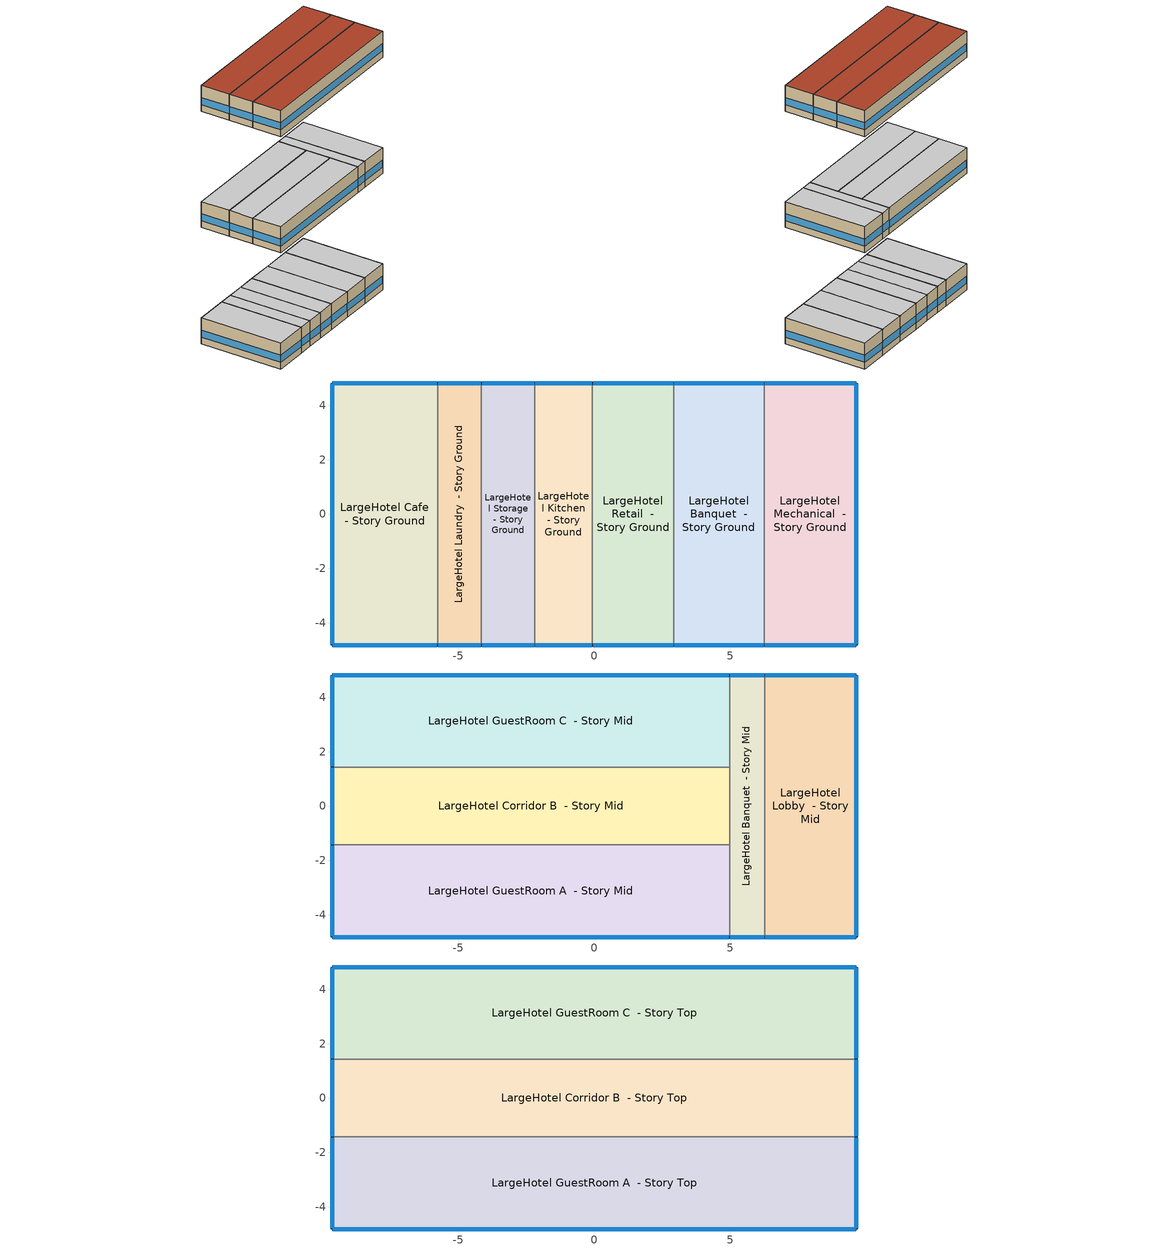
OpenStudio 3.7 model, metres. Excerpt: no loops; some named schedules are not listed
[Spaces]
LargeHotel Cafe  - Story Ground
 floor ground (Foundation F 093 Perim 1739 Area 3736): -9.64,-4.82 -9.64,4.82 -5.76,4.82 -5.76,-4.82 z0
 wall outside: -5.76,4.82 -9.64,4.82 -9.64,-4.82 -5.76,-4.82 z0:3.05
 wall to LargeHotel Laundry  - Story Ground: -5.76,-4.82 -5.76,4.82 z0:3.05
 window: -9.61,-4.82 -5.79,-4.82 / -5.79,4.82 -9.61,4.82 z0.76:1.6; -9.64,4.79 -9.64,-4.79 z0.76:1.59
 ceiling adiabatic (LargeHotel Interior Ceiling): -5.76,-4.82 -5.76,4.82 -9.64,4.82 -9.64,-4.82 z3.05
LargeHotel Laundry  - Story Ground
 floor ground (Foundation F 093 Perim 322 Area 1553): -5.76,-4.82 -5.76,4.82 -4.15,4.82 -4.15,-4.82 z0
 wall outside: -4.15,4.82 -5.76,4.82 / -5.76,-4.82 -4.15,-4.82 z0:3.05
 wall to LargeHotel Storage  - Story Ground: -4.15,-4.82 -4.15,4.82 z0:3.05
 window: -5.74,-4.82 -4.18,-4.82 / -4.18,4.82 -5.74,4.82 z0.76:1.61
 ceiling adiabatic (LargeHotel Interior Ceiling): -4.15,-4.82 -4.15,4.82 -5.76,4.82 -5.76,-4.82 z3.05
LargeHotel Storage  - Story Ground
 floor ground (Foundation F 093 Perim 392 Area 189): -4.15,-4.82 -4.15,4.82 -2.19,4.82 -2.19,-4.82 z0
 wall outside: -2.19,4.82 -4.15,4.82 / -4.15,-4.82 -2.19,-4.82 z0:3.05
 wall to LargeHotel Kitchen  - Story Ground: -2.19,-4.82 -2.19,4.82 z0:3.05
 window: -4.13,-4.82 -2.22,-4.82 / -2.22,4.82 -4.13,4.82 z0.76:1.61
 ceiling adiabatic (LargeHotel Interior Ceiling): -2.19,-4.82 -2.19,4.82 -4.15,4.82 -4.15,-4.82 z3.05
LargeHotel Kitchen  - Story Ground
 floor ground (Foundation F 093 Perim 425 Area 2048): -2.19,-4.82 -2.19,4.82 -0.07,4.82 -0.07,-4.82 z0
 wall outside: -0.07,4.82 -2.19,4.82 / -2.19,-4.82 -0.07,-4.82 z0:3.05
 wall to LargeHotel Retail  - Story Ground: -0.07,-4.82 -0.07,4.82 z0:3.05
 window: -0.09,4.82 -2.16,4.82 / -2.16,-4.82 -0.09,-4.82 z0.76:1.61
 ceiling adiabatic (LargeHotel Interior Ceiling): -0.07,-4.82 -0.07,4.82 -2.19,4.82 -2.19,-4.82 z3.05
LargeHotel Retail  - Story Ground
 floor ground (Foundation F 093 Perim 598 Area 2881): -0.07,-4.82 -0.07,4.82 2.92,4.82 2.92,-4.82 z0
 wall outside: 2.92,4.82 -0.07,4.82 / -0.07,-4.82 2.92,-4.82 z0:3.05
 wall to LargeHotel Banquet  - Story Ground: 2.92,-4.82 2.92,4.82 z0:3.05
 window: -0.04,-4.82 2.9,-4.82 / 2.9,4.82 -0.04,4.82 z0.76:1.6
 ceiling adiabatic (LargeHotel Interior Ceiling): 2.92,-4.82 2.92,4.82 -0.07,4.82 -0.07,-4.82 z3.05
LargeHotel Banquet  - Story Ground
 floor ground (Foundation F 093 Perim 666 Area 3209): 2.92,-4.82 2.92,4.82 6.25,4.82 6.25,-4.82 z0
 wall outside: 6.25,4.82 2.92,4.82 / 2.92,-4.82 6.25,-4.82 z0:3.05
 wall to LargeHotel Mechanical  - Story Ground: 6.25,-4.82 6.25,4.82 z0:3.05
 window: 6.23,4.82 2.95,4.82 / 2.95,-4.82 6.23,-4.82 z0.76:1.6
 ceiling adiabatic (LargeHotel Interior Ceiling): 6.25,-4.82 6.25,4.82 2.92,4.82 2.92,-4.82 z3.05
LargeHotel Mechanical  - Story Ground
 floor ground (Foundation F 093 Perim 1641 Area 3263): 6.25,-4.82 6.25,4.82 9.64,4.82 9.64,-4.82 z0
 wall outside: 6.25,-4.82 9.64,-4.82 9.64,4.82 6.25,4.82 z0:3.05
 window: 9.61,4.82 6.28,4.82 / 6.28,-4.82 9.61,-4.82 z0.76:1.6; 9.64,-4.79 9.64,4.79 z0.76:1.59
 ceiling adiabatic (LargeHotel Interior Ceiling): 9.64,-4.82 9.64,4.82 6.25,4.82 6.25,-4.82 z3.05
LargeHotel GuestRoom A  - Story Mid
 floor adiabatic (LargeHotel Interior Floor): -9.64,-4.82 -9.64,-1.43 4.98,-1.43 4.98,-4.82 z13.72
 wall outside: -9.64,-1.43 -9.64,-4.82 4.98,-4.82 z13.72:16.76
 wall to LargeHotel Corridor B  - Story Mid: 4.98,-1.43 -9.64,-1.43 z13.72:16.76
 wall to LargeHotel Banquet  - Story Mid: 4.98,-4.82 4.98,-1.43 z13.72:16.76
 window: -9.64,-1.46 -9.64,-4.79 z14.48:15.31; -9.61,-4.82 4.96,-4.82 z14.48:15.3
 ceiling adiabatic (LargeHotel Interior Ceiling): 4.98,-4.82 4.98,-1.43 -9.64,-1.43 -9.64,-4.82 z16.76
LargeHotel Corridor B  - Story Mid
 floor adiabatic (LargeHotel Interior Floor): -9.64,-1.43 -9.64,1.43 4.98,1.43 4.98,-1.43 z13.72
 wall outside: -9.64,1.43 -9.64,-1.43 z13.72:16.76
 wall to LargeHotel GuestRoom C  - Story Mid: 4.98,1.43 -9.64,1.43 z13.72:16.76
 wall to LargeHotel Banquet  - Story Mid: 4.98,-1.43 4.98,1.43 z13.72:16.76
 window: -9.64,1.41 -9.64,-1.41 z14.48:15.32
 ceiling adiabatic (LargeHotel Interior Ceiling): 4.98,-1.43 4.98,1.43 -9.64,1.43 -9.64,-1.43 z16.76
LargeHotel GuestRoom C  - Story Mid
 floor adiabatic (LargeHotel Interior Floor): -9.64,1.43 -9.64,4.82 4.98,4.82 4.98,1.43 z13.72
 wall outside: 4.98,4.82 -9.64,4.82 -9.64,1.43 z13.72:16.76
 wall to LargeHotel Banquet  - Story Mid: 4.98,1.43 4.98,4.82 z13.72:16.76
 window: -9.64,4.79 -9.64,1.46 z14.48:15.31; 4.96,4.82 -9.61,4.82 z14.48:15.3
 ceiling adiabatic (LargeHotel Interior Ceiling): 4.98,1.43 4.98,4.82 -9.64,4.82 -9.64,1.43 z16.76
LargeHotel Banquet  - Story Mid
 floor adiabatic (LargeHotel Interior Floor): 4.98,-4.82 4.98,4.82 6.27,4.82 6.27,-4.82 z13.72
 wall outside: 6.27,4.82 4.98,4.82 / 4.98,-4.82 6.27,-4.82 z13.72:16.76
 wall to LargeHotel Lobby  - Story Mid: 6.27,-4.82 6.27,4.82 z13.72:16.76
 window: 6.25,4.82 5.01,4.82 / 5.01,-4.82 6.25,-4.82 z14.48:15.33
 ceiling adiabatic (LargeHotel Interior Ceiling): 6.27,-4.82 6.27,4.82 4.98,4.82 4.98,-4.82 z16.76
LargeHotel Lobby  - Story Mid
 floor adiabatic (LargeHotel Interior Floor): 6.27,-4.82 6.27,4.82 9.64,4.82 9.64,-4.82 z13.72
 wall outside: 6.27,-4.82 9.64,-4.82 9.64,4.82 6.27,4.82 z13.72:16.76
 window: 9.61,4.82 6.3,4.82 / 6.3,-4.82 9.61,-4.82 / 9.64,-4.79 9.64,4.79 z14.48:15.31
 ceiling adiabatic (LargeHotel Interior Ceiling): 9.64,-4.82 9.64,4.82 6.27,4.82 6.27,-4.82 z16.76
LargeHotel GuestRoom A  - Story Top
 floor adiabatic (LargeHotel Interior Floor): -9.64,-4.82 -9.64,-1.43 9.64,-1.43 9.64,-4.82 z27.43
 wall outside: -9.64,-1.43 -9.64,-4.82 9.64,-4.82 9.64,-1.43 z27.43:30.48
 wall to LargeHotel Corridor B  - Story Top: 9.64,-1.43 -9.64,-1.43 z27.43:30.48
 window: -9.61,-4.82 9.61,-4.82 z28.19:29.02; 9.64,-4.79 9.64,-1.46 / -9.64,-1.46 -9.64,-4.79 z28.19:29.03
 roof outside: 9.64,-4.82 9.64,-1.43 -9.64,-1.43 -9.64,-4.82 z30.48
LargeHotel Corridor B  - Story Top
 floor adiabatic (LargeHotel Interior Floor): -9.64,-1.43 -9.64,1.43 9.64,1.43 9.64,-1.43 z27.43
 wall outside: -9.64,1.43 -9.64,-1.43 / 9.64,-1.43 9.64,1.43 z27.43:30.48
 wall to LargeHotel GuestRoom C  - Story Top: 9.64,1.43 -9.64,1.43 z27.43:30.48
 window: -9.64,1.41 -9.64,-1.41 / 9.64,-1.41 9.64,1.41 z28.19:29.03
 roof outside: 9.64,-1.43 9.64,1.43 -9.64,1.43 -9.64,-1.43 z30.48
LargeHotel GuestRoom C  - Story Top
 floor adiabatic (LargeHotel Interior Floor): -9.64,1.43 -9.64,4.82 9.64,4.82 9.64,1.43 z27.43
 wall outside: 9.64,1.43 9.64,4.82 -9.64,4.82 -9.64,1.43 z27.43:30.48
 window: -9.64,4.79 -9.64,1.46 / 9.64,1.46 9.64,4.79 z28.19:29.03; 9.61,4.82 -9.61,4.82 z28.19:29.02
 roof outside: 9.64,1.43 9.64,4.82 -9.64,4.82 -9.64,1.43 z30.48
[Site]
Albuquerque Intl Arpt  Isis_NM_USA: Latitude {deg}=35.04; Longitude {deg}=-106.62; Time Zone {hr}=-7; Elevation {m}=1619; Terrain=City
[Site:WaterMainsTemperature]
Calculation Method=Correlation; Annual Average Outdoor Air Temperature {C}=13.6333; Maximum Difference In Monthly Average Outdoor Air Temperatures {deltaC}=23.5
[SizingPeriod:DesignDay] Barometric Pressure {Pa}=83328; Rain Indicator=No; Snow Indicator=No; Day of Month=21; Daylight Saving Time Indicator=No; Humidity Condition Type=Wetbulb; Dry-Bulb Temperature Range Modifier Type=DefaultMultipliers
Name | Maximum Dry-Bulb Temperature {C} | Daily Dry-Bulb Temperature Range {deltaC} | Wind Speed {m/s} | Wind Direction {deg} | Month | Day Type | Wetbulb or DewPoint at Maximum Dry-Bulb {C} | Solar Model Indicator | ASHRAE Clear Sky Optical Depth for Beam Irradiance | ASHRAE Clear Sky Optical Depth for Diffuse Irradiance | Sky Clearness
Albuquerque Intl Arpt  Isis Ann Clg .4% Condns DB=>MWB 1 | 35.1 | 13.5 | 4.4 | 220 | 7 | SummerDesignDay | 15.7 | ASHRAETau | 0.463 | 1.887
Albuquerque Intl Arpt  Isis Ann Clg .4% Condns WB=>MDB 1 | 28.1 | 13.5 | 4.4 | 220 | 7 | SummerDesignDay | 18.5 | ASHRAETau | 0.463 | 1.887
Albuquerque Intl Arpt  Isis Ann Htg 99.6% Condns DB 1 | -7.9 | 0 | 3.2 | 0 | 12 | WinterDesignDay | -7.9 | ASHRAEClearSky |  |  | 0
[ClimateZones]
Climate Zone Institution Name 1=ASHRAE; Climate Zone Document Name 1=ANSI/ASHRAE Standard 169; Climate Zone Document Year 1=2006; Climate Zone Value 1=ASHRAE 169-2013-6B
[Building]
90.1-2010|LargeHotel: Default Construction Set=Res 90.1-2010 - LrgHotel - ASHRAE 169-2013-6B; Standards Building Type=LargeHotel
[Site:GroundTemperature:FCfactorMethod]
January Ground Temperature {C}=8.6; February Ground Temperature {C}=2.8; March Ground Temperature {C}=-4.1; April Ground Temperature {C}=-8.8; May Ground Temperature {C}=-2.2; June Ground Temperature {C}=0.3; July Ground Temperature {C}=6.7; August Ground Temperature {C}=10.1; September Ground Temperature {C}=16.5; October Ground Temperature {C}=20.6; November Ground Temperature {C}=19.2; December Ground Temperature {C}=14.7
[Construction:FfactorGroundFloor] F-Factor {W/m-K}=0.934597
Name | Area {m2} | PerimeterExposed {m}
Foundation F 093 Perim 1739 Area 3736 | 37.3593 | 17.3906
Foundation F 093 Perim 322 Area 1553 | 15.5289 | 3.22221
Foundation F 093 Perim 598 Area 2881 | 28.8071 | 5.97744
Foundation F 093 Perim 425 Area 2048 | 20.4801 | 4.24959
Foundation F 093 Perim 392 Area 189 | 18.9047 | 3.9227
Foundation F 093 Perim 666 Area 3209 | 32.093 | 6.65924
Foundation F 093 Perim 1641 Area 3263 | 32.6331 | 16.4099
[DefaultConstructionSet]
Res 90.1-2010 - LrgHotel - ASHRAE 169-2013-6B: Default Exterior Surface Constructions=Default Surface Constructions 1; Default Interior Surface Constructions=Default Surface Constructions 2; Default Ground Contact Surface Constructions=Default Surface Constructions 3; Default Exterior SubSurface Constructions=Default Sub Surface Constructions 1; Default Interior SubSurface Constructions=Default Sub Surface Constructions 2; Interior Partition Construction=Typical Interior Partition
[DefaultSurfaceConstructions]
Name | Floor Construction | Wall Construction | Roof Ceiling Construction
Default Surface Constructions 1 | Typical Insulated Exterior Mass Floor R-15.63 | Typical Insulated Exterior Mass Wall R-12.5 | Typical IEAD Roof R-20.83
Default Surface Constructions 2 | LargeHotel Interior Floor | LargeHotel Interior Wall | LargeHotel Interior Ceiling
Default Surface Constructions 3 | Typical Insulated Carpeted 6in Slab Floor | Typical Insulated Basement Mass Wall
[Construction]
Typical Insulated Exterior Mass Floor R-15.63: Typical Insulation R-13.06, 4 in. Normalweight Concrete Floor, Typical Carpet Pad
Typical Insulated Exterior Mass Wall R-12.5: 1IN Stucco, 8IN CONCRETE HW RefBldg, Typical Insulation R-10.11, 1/2IN Gypsum
Typical IEAD Roof R-20.83: Roof Membrane, Typical Insulation R-19.72, Metal Roof Surface
LargeHotel Interior Floor: G01 13mm gypsum board, Nonres_Floor_Insulation, 100mm Normalweight concrete floor, CP02 CARPET PAD
LargeHotel Interior Wall: G01 13mm gypsum board, G01 13mm gypsum board
LargeHotel Interior Ceiling: CP02 CARPET PAD, 100mm Normalweight concrete floor, Nonres_Floor_Insulation, G01 13mm gypsum board
Typical Insulated Carpeted 6in Slab Floor: 6 in. Normalweight Concrete Floor, Typical Carpet Pad
Typical Insulated Basement Mass Wall: 8 in. Concrete Block Basement Wall
U 0.48 SHGC 0.40 Dbl Ref-D Clr 6mm/13mm: REF D CLEAR 6MM, AIR 13MM, CLEAR 6MM
Typical Insulated Metal Door R-1.43: F08 Metal surface, Typical Insulation R-0.58
U 0.72 SHGC 0.25 Sgl Ref-B-M Tint 6mm: REF B TINT MID 6MM
Typical Overhead Door R-2.0: Typical Insulation R-1.15
U 1.17 SHGC 0.49 Simple Glazing Skylight U-1.17 SHGC 0.19: U 1.17 SHGC 0.49 Simple Glazing U-1.17 SHGC 0.19
Typical Interior Window: Clear 3mm
Typical Interior Door; Typical Interior Partition: G05 25mm wood
InteriorFurnishings 1: Std Wood 6inch 1
[Material:NoMass] Roughness=Smooth; Thermal Absorptance=0.9; Solar Absorptance=0.7
Name | Thermal Resistance {m2-K/W} | Visible Absorptance
Typical Insulation R-13.06 | 2.2993 | 0.7
Typical Carpet Pad; CP02 CARPET PAD | 0.21648 | 0.8
Typical Insulation R-10.11 | 1.78074 | 0.7
Typical Insulation R-19.72 | 3.4722 | 0.7
Nonres_Floor_Insulation | 2.88292 | 0.7
Typical Insulation R-0.58 | 0.101875 | 0.7
Typical Insulation R-1.15 | 0.202527 | 0.7
[Material] Thermal Absorptance=0.9
Name | Roughness | Thickness {m} | Conductivity {W/m-K} | Density {kg/m3} | Specific Heat {J/kg-K} | Solar Absorptance | Visible Absorptance
4 in. Normalweight Concrete Floor | MediumRough | 0.1016 | 2.31 | 2322 | 832 | 0.7 | 0.7
1IN Stucco | Smooth | 0.0253 | 0.6918 | 1858 | 837 | 0.7 | 0.92
8IN CONCRETE HW RefBldg | Rough | 0.2032 | 1.311 | 2240 | 836.8 | 0.7 | 0.7
1/2IN Gypsum | Smooth | 0.0127 | 0.16 | 784.9 | 830 | 0.4 | 0.4
Roof Membrane | VeryRough | 0.0095 | 0.16 | 1121.29 | 1460 | 0.7 | 0.7
Metal Roof Surface; F08 Metal surface | Smooth | 0.0008 | 45.28 | 7824 | 500 | 0.7 | 0.7
G01 13mm gypsum board | Smooth | 0.0127 | 0.160031 | 800.001 | 1090.73 | 0.7 | 0.5
100mm Normalweight concrete floor | MediumRough | 0.1016 | 2.31045 | 2322 | 832.557 | 0.7 | 0.7
6 in. Normalweight Concrete Floor | MediumRough | 0.1524 | 2.31 | 2322 | 832 | 0.7 | 0.7
8 in. Concrete Block Basement Wall | MediumRough | 0.2032 | 1.326 | 1842 | 912 | 0.7 | 0.7
G05 25mm wood | MediumSmooth | 0.0254 | 0.15 | 608 | 1630 | 0.5 | 0.5
Std Wood 6inch 1 | MediumSmooth | 0.15 | 0.12 | 540 | 1210 | 0.7 | 0.7
[DefaultSubSurfaceConstructions]
Name | Fixed Window Construction | Operable Window Construction | Door Construction | Glass Door Construction | Overhead Door Construction | Skylight Construction | Tubular Daylight Dome Construction | Tubular Daylight Diffuser Construction
Default Sub Surface Constructions 1 | U 0.48 SHGC 0.40 Dbl Ref-D Clr 6mm/13mm | U 0.48 SHGC 0.40 Dbl Ref-D Clr 6mm/13mm | Typical Insulated Metal Door R-1.43 | U 0.72 SHGC 0.25 Sgl Ref-B-M Tint 6mm | Typical Overhead Door R-2.0 | U 1.17 SHGC 0.49 Simple Glazing Skylight U-1.17 SHGC 0.19 | Typical Interior Window | Typical Interior Window
Default Sub Surface Constructions 2 | Typical Interior Window | Typical Interior Window | Typical Interior Door
[WindowMaterial:Glazing] Optical Data Type=SpectralAverage; Infrared Transmittance at Normal Incidence=0; Front Side Infrared Hemispherical Emissivity=0.84; Conductivity {W/m-K}=0.9; Dirt Correction Factor for Solar and Visible Transmittance=1; Solar Diffusing=No
Name | Thickness {m} | Solar Transmittance at Normal Incidence | Front Side Solar Reflectance at Normal Incidence | Back Side Solar Reflectance at Normal Incidence | Visible Transmittance at Normal Incidence | Front Side Visible Reflectance at Normal Incidence | Back Side Visible Reflectance at Normal Incidence | Back Side Infrared Hemispherical Emissivity
REF D CLEAR 6MM | 0.006 | 0.429 | 0.308 | 0.379 | 0.334 | 0.453 | 0.505 | 0.82
CLEAR 6MM | 0.006 | 0.775 | 0.071 | 0.071 | 0.881 | 0.08 | 0.08 | 0.84
REF B TINT MID 6MM | 0.006 | 0.1 | 0.11 | 0.41 | 0.13 | 0.1 | 0.32 | 0.45
Clear 3mm | 0.003 | 0.837 | 0.075 | 0.075 | 0.898 | 0.081 | 0.081 | 0.84
[WindowMaterial:Gas]
AIR 13MM: Gas Type=Air; Thickness {m}=0.0127
[WindowMaterial:SimpleGlazingSystem]
U 1.17 SHGC 0.49 Simple Glazing U-1.17 SHGC 0.19: U-Factor {W/m2-K}=6.64357; Solar Heat Gain Coefficient=0.19; Visible Transmittance=0.38
[SpaceType] Standards Building Type=LargeHotel
Name | Default Schedule Set | Design Specification Outdoor Air Object | Standards Space Type
LargeHotel Laundry - 90.1-2010 | LargeHotel Laundry Schedule Set | LargeHotel Laundry Ventilation | Laundry
LargeHotel Storage - 90.1-2010 | LargeHotel Storage Schedule Set | LargeHotel Storage Ventilation | Storage
LargeHotel Kitchen - 90.1-2010 | LargeHotel Kitchen Schedule Set | LargeHotel Kitchen Ventilation | Kitchen
LargeHotel Retail - 90.1-2010 | LargeHotel Retail Schedule Set | LargeHotel Retail Ventilation | Retail
LargeHotel Mechanical - 90.1-2010 | LargeHotel Mechanical Schedule Set | LargeHotel Mechanical Ventilation | Mechanical
LargeHotel Cafe - 90.1-2010 | LargeHotel Cafe Schedule Set | LargeHotel Cafe Ventilation | Cafe
LargeHotel Banquet - 90.1-2010 | LargeHotel Banquet Schedule Set | LargeHotel Banquet Ventilation | Banquet
LargeHotel Lobby - 90.1-2010 | LargeHotel Lobby Schedule Set | LargeHotel Lobby Ventilation | Lobby
LargeHotel Corridor - 90.1-2010 | LargeHotel Corridor Schedule Set | LargeHotel Corridor Ventilation | Corridor
LargeHotel GuestRoom - 90.1-2010 | LargeHotel GuestRoom Schedule Set | LargeHotel GuestRoom Ventilation | GuestRoom
[BuildingStory] Nominal Floor to Floor Height {m}=3.048
Name | Nominal Z Coordinate {m}
Story Ground | 0
Story Mid | 13.716
Story Top | 27.432
[Space]
Name | Space Type | Building Story | Thermal Zone
LargeHotel Cafe  - Story Ground | LargeHotel Cafe - 90.1-2010 | Story Ground | Zone LargeHotel Cafe  - Story Ground
LargeHotel Laundry  - Story Ground | LargeHotel Laundry - 90.1-2010 | Story Ground | Zone LargeHotel Laundry  - Story Ground
LargeHotel Storage  - Story Ground | LargeHotel Storage - 90.1-2010 | Story Ground | Zone LargeHotel Storage  - Story Ground
LargeHotel Kitchen  - Story Ground | LargeHotel Kitchen - 90.1-2010 | Story Ground | Zone LargeHotel Kitchen  - Story Ground
LargeHotel Retail  - Story Ground | LargeHotel Retail - 90.1-2010 | Story Ground | Zone LargeHotel Retail  - Story Ground
LargeHotel Banquet  - Story Ground | LargeHotel Banquet - 90.1-2010 | Story Ground | Zone LargeHotel Banquet  - Story Ground
LargeHotel Mechanical  - Story Ground | LargeHotel Mechanical - 90.1-2010 | Story Ground | Zone LargeHotel Mechanical  - Story Ground
LargeHotel GuestRoom A  - Story Mid | LargeHotel GuestRoom - 90.1-2010 | Story Mid | Zone LargeHotel GuestRoom A  - Story Mid
LargeHotel Corridor B  - Story Mid | LargeHotel Corridor - 90.1-2010 | Story Mid | Zone LargeHotel Corridor B  - Story Mid
LargeHotel GuestRoom C  - Story Mid | LargeHotel GuestRoom - 90.1-2010 | Story Mid | Zone LargeHotel GuestRoom C  - Story Mid
LargeHotel Banquet  - Story Mid | LargeHotel Banquet - 90.1-2010 | Story Mid | Zone LargeHotel Banquet  - Story Mid
LargeHotel Lobby  - Story Mid | LargeHotel Lobby - 90.1-2010 | Story Mid | Zone LargeHotel Lobby  - Story Mid
LargeHotel GuestRoom A  - Story Top | LargeHotel GuestRoom - 90.1-2010 | Story Top | Zone LargeHotel GuestRoom A  - Story Top
LargeHotel Corridor B  - Story Top | LargeHotel Corridor - 90.1-2010 | Story Top | Zone LargeHotel Corridor B  - Story Top
LargeHotel GuestRoom C  - Story Top | LargeHotel GuestRoom - 90.1-2010 | Story Top | Zone LargeHotel GuestRoom C  - Story Top
[ThermalZone] Use Ideal Air Loads=No
Name | Multiplier | Thermostat | Primary Daylighting Control | Fraction of Zone Controlled by Primary Daylighting Control | Secondary Daylighting Control | Fraction of Zone Controlled by Secondary Daylighting Control
Zone LargeHotel Cafe  - Story Ground | 1 | LargeHotel Cafe - 90.1-2010 Thermostat
Zone LargeHotel Laundry  - Story Ground | 1 | LargeHotel Laundry - 90.1-2010 Thermostat
Zone LargeHotel Storage  - Story Ground | 1 | LargeHotel Storage - 90.1-2010 Thermostat
Zone LargeHotel Kitchen  - Story Ground | 1 | LargeHotel Kitchen - 90.1-2010 Thermostat
Zone LargeHotel Retail  - Story Ground | 1 | LargeHotel Retail - 90.1-2010 Thermostat
Zone LargeHotel Banquet  - Story Ground | 1 | LargeHotel Banquet - 90.1-2010 Thermostat
Zone LargeHotel Mechanical  - Story Ground | 1 | LargeHotel Mechanical - 90.1-2010 Thermostat
Zone LargeHotel GuestRoom A  - Story Mid | 8 | LargeHotel GuestRoom - 90.1-2010 Thermostat | LargeHotel GuestRoom A  - Story Mid Daylt Sensor 1 | 0.264 | LargeHotel GuestRoom A  - Story Mid Daylt Sensor 2 | 0.264
Zone LargeHotel Corridor B  - Story Mid | 8 | LargeHotel Corridor - 90.1-2010 Thermostat
Zone LargeHotel GuestRoom C  - Story Mid | 8 | LargeHotel GuestRoom - 90.1-2010 Thermostat 2 | LargeHotel GuestRoom C  - Story Mid Daylt Sensor 1 | 0.264 | LargeHotel GuestRoom C  - Story Mid Daylt Sensor 2 | 0.264
Zone LargeHotel Banquet  - Story Mid | 8 | LargeHotel Banquet - 90.1-2010 Thermostat 1
Zone LargeHotel Lobby  - Story Mid | 8 | LargeHotel Lobby - 90.1-2010 Thermostat
Zone LargeHotel GuestRoom A  - Story Top | 1 | LargeHotel GuestRoom - 90.1-2010 Thermostat 1 | LargeHotel GuestRoom A  - Story Top Daylt Sensor 1 | 0.278 | LargeHotel GuestRoom A  - Story Top Daylt Sensor 2 | 0.278
Zone LargeHotel Corridor B  - Story Top | 1 | LargeHotel Corridor - 90.1-2010 Thermostat 1
Zone LargeHotel GuestRoom C  - Story Top | 1 | LargeHotel GuestRoom - 90.1-2010 Thermostat 3 | LargeHotel GuestRoom C  - Story Top Daylt Sensor 1 | 0.278 | LargeHotel GuestRoom C  - Story Top Daylt Sensor 2 | 0.278
[People:Definition] Number of People Calculation Method=People/Area; Fraction Radiant=0.3
Name | People per Space Floor Area {person/m2}
LargeHotel Banquet People Definition; LargeHotel Cafe People Definition | 0.753474
LargeHotel GuestRoom People Definition | 0.0384272
LargeHotel Kitchen People Definition | 0.215278
LargeHotel Laundry People Definition | 0.107639
LargeHotel Lobby People Definition | 0.322917
LargeHotel Retail People Definition | 0.161459
[People] Work Efficiency Schedule=Work Efficiency Schedule; Clothing Insulation Schedule=Clothing Schedule; Air Velocity Schedule=Air Velocity Schedule; Multiplier=1
Name | People Definition | Space or SpaceType
LargeHotel Banquet People | LargeHotel Banquet People Definition | LargeHotel Banquet - 90.1-2010
LargeHotel Cafe People | LargeHotel Cafe People Definition | LargeHotel Cafe - 90.1-2010
LargeHotel GuestRoom People | LargeHotel GuestRoom People Definition | LargeHotel GuestRoom - 90.1-2010
LargeHotel Kitchen People | LargeHotel Kitchen People Definition | LargeHotel Kitchen - 90.1-2010
LargeHotel Laundry People | LargeHotel Laundry People Definition | LargeHotel Laundry - 90.1-2010
LargeHotel Lobby People | LargeHotel Lobby People Definition | LargeHotel Lobby - 90.1-2010
LargeHotel Retail People | LargeHotel Retail People Definition | LargeHotel Retail - 90.1-2010
[Lights:Definition] Design Level Calculation Method=Watts/Area; Fraction Radiant=0.7; Fraction Visible=0.2; Return Air Fraction=0
Name | Watts per Space Floor Area {W/m2}
LargeHotel Banquet Lights Definition; LargeHotel Cafe Lights Definition | 8.82641
LargeHotel Corridor Lights Definition | 7.10418
LargeHotel GuestRoom Lights Definition | 11.9479
LargeHotel Kitchen Lights Definition | 10.6563
LargeHotel Laundry Lights Definition | 6.45835
LargeHotel Lobby Lights Definition | 11.4097
LargeHotel Mechanical Lights Definition | 10.2257
LargeHotel Retail Lights Definition | 15.0695
LargeHotel Storage Lights Definition | 6.78126
[Lights] Fraction Replaceable=1
Name | Lights Definition | Space or SpaceType
LargeHotel Banquet Lights | LargeHotel Banquet Lights Definition | LargeHotel Banquet - 90.1-2010
LargeHotel Cafe Lights | LargeHotel Cafe Lights Definition | LargeHotel Cafe - 90.1-2010
LargeHotel Corridor Lights | LargeHotel Corridor Lights Definition | LargeHotel Corridor - 90.1-2010
LargeHotel GuestRoom Lights | LargeHotel GuestRoom Lights Definition | LargeHotel GuestRoom - 90.1-2010
LargeHotel Kitchen Lights | LargeHotel Kitchen Lights Definition | LargeHotel Kitchen - 90.1-2010
LargeHotel Laundry Lights | LargeHotel Laundry Lights Definition | LargeHotel Laundry - 90.1-2010
LargeHotel Lobby Lights | LargeHotel Lobby Lights Definition | LargeHotel Lobby - 90.1-2010
LargeHotel Mechanical Lights | LargeHotel Mechanical Lights Definition | LargeHotel Mechanical - 90.1-2010
LargeHotel Retail Lights | LargeHotel Retail Lights Definition | LargeHotel Retail - 90.1-2010
LargeHotel Storage Lights | LargeHotel Storage Lights Definition | LargeHotel Storage - 90.1-2010
[ElectricEquipment:Definition]
Name | Design Level Calculation Method | Watts per Space Floor Area {W/m2} | Fraction Latent | Fraction Radiant | Fraction Lost | Design Level {W}
LargeHotel Banquet Elec Equip Definition | Watts/Area | 67.8234 | 0 | 0.5 | 0
LargeHotel Cafe Elec Equip Definition; LargeHotel Mechanical Elec Equip Definition | Watts/Area | 5.38196 | 0 | 0.5 | 0
LargeHotel GuestRoom Elec Equip Definition | Watts/Area | 6.74897 | 0 | 0.5 | 0
LargeHotel Kitchen Elec Equip Definition | Watts/Area | 508.057 | 0.2 | 0.5 | 0.1
LargeHotel Laundry Elec Equip Definition | Watts/Area | 61.6772 | 0 | 0.5 | 0
LargeHotel Lobby Elec Equip Definition | Watts/Area | 8.07293 | 0 | 0.5 | 0
LargeHotel Retail Elec Equip Definition | Watts/Area | 10.7639 | 0 | 0.5 | 0
LargeHotel Storage Elec Equip Definition | Watts/Area | 2.69098 | 0 | 0.5 | 0
Elevator Lift Motor | EquipmentLevel |  | 0 | 0 | 1 | 20370
Elevator Fan | EquipmentLevel |  |  | 0.5 |  | 74.7252
Elevator Lights | EquipmentLevel |  |  | 0.5 |  | 32.3486
[ElectricEquipment]
Name | Electric Equipment Definition | Space or SpaceType | Schedule | Multiplier
LargeHotel Banquet Elec Equip | LargeHotel Banquet Elec Equip Definition | LargeHotel Banquet - 90.1-2010
LargeHotel Cafe Elec Equip | LargeHotel Cafe Elec Equip Definition | LargeHotel Cafe - 90.1-2010
LargeHotel GuestRoom Elec Equip | LargeHotel GuestRoom Elec Equip Definition | LargeHotel GuestRoom - 90.1-2010
LargeHotel Kitchen Elec Equip | LargeHotel Kitchen Elec Equip Definition | LargeHotel Kitchen - 90.1-2010
LargeHotel Laundry Elec Equip | LargeHotel Laundry Elec Equip Definition | LargeHotel Laundry - 90.1-2010
LargeHotel Lobby Elec Equip | LargeHotel Lobby Elec Equip Definition | LargeHotel Lobby - 90.1-2010
LargeHotel Mechanical Elec Equip | LargeHotel Mechanical Elec Equip Definition | LargeHotel Mechanical - 90.1-2010
LargeHotel Retail Elec Equip | LargeHotel Retail Elec Equip Definition | LargeHotel Retail - 90.1-2010
LargeHotel Storage Elec Equip | LargeHotel Storage Elec Equip Definition | LargeHotel Storage - 90.1-2010
3 Elevator Lift Motors | Elevator Lift Motor | LargeHotel Cafe  - Story Ground | Elevator Schedule 1 | 3
3 Elevator Fans | Elevator Fan | LargeHotel Cafe  - Story Ground | Elevator Schedule 3 | 3
3 Elevator Lights | Elevator Lights | LargeHotel Cafe  - Story Ground | Elevator Schedule 2 | 3
[DesignSpecification:OutdoorAir] Outdoor Air Method=Sum
Name | Outdoor Air Flow per Person {m3/s-person} | Outdoor Air Flow per Floor Area {m3/s-m2}
LargeHotel Banquet Ventilation; LargeHotel GuestRoom Ventilation | 0.00235974 | 0.0003048
LargeHotel Cafe Ventilation; LargeHotel Kitchen Ventilation | 0.00353961 | 0.0009144
LargeHotel Corridor Ventilation |  | 0.0003048
LargeHotel Laundry Ventilation; LargeHotel Lobby Ventilation | 0.00353961 | 0.0003048
LargeHotel Mechanical Ventilation; LargeHotel Storage Ventilation |  | 0.0006096
LargeHotel Retail Ventilation | 0.00353961 | 0.0006096
[DefaultScheduleSet] People Activity Level Schedule=HotelLarge ACTIVITY_SCH; Infiltration Schedule=HotelLarge INFIL_QUARTER_ON_SCH
Name | Number of People Schedule | Lighting Schedule | Electric Equipment Schedule | Gas Equipment Schedule
LargeHotel Banquet Schedule Set | HotelLarge BLDG_OCC_SCH | HotelLarge BLDG_LIGHT_SCH_2010 | HotelLarge Kitchen_Elec_Equip_SCH
LargeHotel Cafe Schedule Set | HotelLarge BLDG_OCC_SCH | HotelLarge BLDG_LIGHT_SCH_2013 | HotelLarge BLDG_EQUIP_SCH
LargeHotel Corridor Schedule Set | HotelLarge BLDG_OCC_SCH | HotelLarge BLDG_LIGHT_CORRIDOR_SCH_2010 | HotelLarge BLDG_EQUIP_SCH
LargeHotel GuestRoom Schedule Set | HotelLarge GuestRoom_Occ_Sch | HotelLarge BLDG_LIGHT_GUESTROOM_SCH_2010 | HotelLarge GuestRoom_Eqp_Sch_Base
LargeHotel Kitchen Schedule Set | HotelLarge BLDG_OCC_SCH | HotelLarge BLDG_LIGHT_SCH_2010 | HotelLarge Kitchen_Elec_Equip_SCH | HotelLarge Kitchen_Gas_Equip_SCH
LargeHotel Laundry Schedule Set | HotelLarge BLDG_OCC_SCH | HotelLarge BLDG_LIGHT_SCH_2010 | HotelLarge BLDG_EQUIP_SCH | HotelLarge BLDG_EQUIP_SCH
LargeHotel Lobby Schedule Set; LargeHotel Retail Schedule Set | HotelLarge BLDG_OCC_SCH | HotelLarge BLDG_LIGHT_SCH_2010 | HotelLarge BLDG_EQUIP_SCH
LargeHotel Mechanical Schedule Set | HotelLarge BLDG_OCC_SCH | HotelLarge BLDG_LIGHT_SCH_2010 | HotelLarge BASEMENT_EQUIP_SCH
LargeHotel Storage Schedule Set | HotelLarge BLDG_OCC_SCH | HotelLarge BLDG_LIGHT_STORAGE_SCH_2010 | HotelLarge BASEMENT_EQUIP_SCH
[GasEquipment:Definition] Design Level Calculation Method=Watts/Area
Name | Watts per Space Floor Area {W/m2} | Fraction Latent | Fraction Radiant | Fraction Lost
LargeHotel Kitchen Gas Equip Definition | 2419.57 | 0.1 | 0.2 | 0.7
LargeHotel Laundry Gas Equip Definition | 536.28 | 0 | 0.5 | 0
[GasEquipment]
Name | Gas Equipment Definition | Space or SpaceType
LargeHotel Kitchen Gas Equip | LargeHotel Kitchen Gas Equip Definition | LargeHotel Kitchen - 90.1-2010
LargeHotel Laundry Gas Equip | LargeHotel Laundry Gas Equip Definition | LargeHotel Laundry - 90.1-2010
[Exterior:Lights:Definition]
Name | Design Level {W}
Parking Areas and Drives Def (W/ft^2) | 0.1
Building Facades Def (W/ft^2) | 0.15
Main Entries Def (W/ft) | 30
Other Doors Def (W/ft) | 20
Entry Canopies Def (W/ft^2) | 0.4
[Exterior:Lights] Control Option=AstronomicalClock
Name | Exterior Lights Definition | Schedule | Multiplier
Parking Areas and Drives | Parking Areas and Drives Def (W/ft^2) | Schedule Ruleset 2 | 14378.1
Building Facades | Building Facades Def (W/ft^2) | Schedule Ruleset 1 | 1897.37
Main Entries | Main Entries Def (W/ft) | Schedule Ruleset 2 | 8
Other Doors | Other Doors Def (W/ft) | Schedule Ruleset 2 | 1.816
Entry Canopies | Entry Canopies Def (W/ft^2) | Schedule Ruleset 2 | 1620
[Daylighting:Control] Position Z-Coordinate {m}=0.762; Illuminance Setpoint {lux}=375; Lighting Control Type=Stepped; Minimum Input Power Fraction for Continuous Dimming Control=0.3; Minimum Light Output Fraction for Continuous Dimming Control=0.2; Number of Stepped Control Steps=3; Probability Lighting will be Reset When Needed in Manual Stepped Control=1; Maximum Allowable Discomfort Glare Index=22
Name | Space | Position X-Coordinate {m} | Position Y-Coordinate {m}
LargeHotel GuestRoom A  - Story Mid Daylt Sensor 1 | LargeHotel GuestRoom A  - Story Mid | 7.3104 | 1.04797
LargeHotel GuestRoom A  - Story Mid Daylt Sensor 2 | LargeHotel GuestRoom A  - Story Mid | 2.12467 | 1.69275
LargeHotel GuestRoom A  - Story Top Daylt Sensor 1 | LargeHotel GuestRoom A  - Story Top | 9.63862 | 1.04751
LargeHotel GuestRoom A  - Story Top Daylt Sensor 2 | LargeHotel GuestRoom A  - Story Top | 2.12467 | 1.69275
LargeHotel GuestRoom C  - Story Mid Daylt Sensor 1 | LargeHotel GuestRoom C  - Story Mid | 1.05435 | 1.69275
LargeHotel GuestRoom C  - Story Mid Daylt Sensor 2 | LargeHotel GuestRoom C  - Story Mid | 7.3104 | 1.27368
LargeHotel GuestRoom C  - Story Top Daylt Sensor 1 | LargeHotel GuestRoom C  - Story Top | 1.05435 | 1.69275
LargeHotel GuestRoom C  - Story Top Daylt Sensor 2 | LargeHotel GuestRoom C  - Story Top | 17.1526 | 1.69275
[ThermostatSetpoint:DualSetpoint]
Name | Heating Setpoint Temperature Schedule | Cooling Setpoint Temperature Schedule
LargeHotel Banquet - 90.1-2010 Thermostat; LargeHotel Banquet - 90.1-2010 Thermostat 1; LargeHotel Cafe - 90.1-2010 Thermostat; LargeHotel Corridor - 90.1-2010 Thermostat; LargeHotel Corridor - 90.1-2010 Thermostat 1; LargeHotel Kitchen - 90.1-2010 Thermostat; LargeHotel Laundry - 90.1-2010 Thermostat; LargeHotel Lobby - 90.1-2010 Thermostat; LargeHotel Mechanical - 90.1-2010 Thermostat; LargeHotel Retail - 90.1-2010 Thermostat; LargeHotel Storage - 90.1-2010 Thermostat | HotelLarge HTGSETP_SCH | HotelLarge CLGSETP_SCH
LargeHotel GuestRoom - 90.1-2010 Thermostat; LargeHotel GuestRoom - 90.1-2010 Thermostat 1; LargeHotel GuestRoom - 90.1-2010 Thermostat 2; LargeHotel GuestRoom - 90.1-2010 Thermostat 3 | HotelLarge Adva_OccGuestRoom_HtgSP_Sch | HotelLarge Adva_OccGuestRoom_ClgSP_Sch
[InternalMass:Definition]
Internal Mass Definition 2: Construction=InteriorFurnishings 1; Design Level Calculation Method=SurfaceArea/Area; Surface Area per Space Floor Area=2
[InternalMass] Internal Mass Definition=Internal Mass Definition 2; Multiplier=1
Name | Space or SpaceType
LargeHotel Corridor B  - Story Top Mass | LargeHotel Corridor B  - Story Top
LargeHotel GuestRoom C  - Story Top Mass | LargeHotel GuestRoom C  - Story Top
LargeHotel Cafe  - Story Ground Mass | LargeHotel Cafe  - Story Ground
LargeHotel GuestRoom A  - Story Mid Mass | LargeHotel GuestRoom A  - Story Mid
LargeHotel Laundry  - Story Ground Mass | LargeHotel Laundry  - Story Ground
LargeHotel Retail  - Story Ground Mass | LargeHotel Retail  - Story Ground
LargeHotel Kitchen  - Story Ground Mass | LargeHotel Kitchen  - Story Ground
LargeHotel Banquet  - Story Mid Mass | LargeHotel Banquet  - Story Mid
LargeHotel Storage  - Story Ground Mass | LargeHotel Storage  - Story Ground
LargeHotel Lobby  - Story Mid Mass | LargeHotel Lobby  - Story Mid
LargeHotel Banquet  - Story Ground Mass | LargeHotel Banquet  - Story Ground
LargeHotel Mechanical  - Story Ground Mass | LargeHotel Mechanical  - Story Ground
LargeHotel Corridor B  - Story Mid Mass | LargeHotel Corridor B  - Story Mid
LargeHotel GuestRoom C  - Story Mid Mass | LargeHotel GuestRoom C  - Story Mid
LargeHotel GuestRoom A  - Story Top Mass | LargeHotel GuestRoom A  - Story Top
[SpaceInfiltration:DesignFlowRate] Design Flow Rate Calculation Method=Flow/ExteriorArea; Flow per Exterior Surface Area {m3/s-m2}=0.000570329; Constant Term Coefficient=0.3357; Temperature Term Coefficient=0.0037; Velocity Term Coefficient=0; Velocity Squared Term Coefficient=0.0173
Name | Space or SpaceType | Schedule
LargeHotel Corridor B  - Story Top HVAC On Infiltration | LargeHotel Corridor B  - Story Top | Infiltration HVAC On Schedule
LargeHotel Corridor B  - Story Top HVAC Off Infiltration | LargeHotel Corridor B  - Story Top | Infiltration HVAC Off Schedule
LargeHotel GuestRoom C  - Story Top HVAC On Infiltration | LargeHotel GuestRoom C  - Story Top | Infiltration HVAC On Schedule
LargeHotel GuestRoom C  - Story Top HVAC Off Infiltration | LargeHotel GuestRoom C  - Story Top | Infiltration HVAC Off Schedule
LargeHotel Cafe  - Story Ground HVAC On Infiltration | LargeHotel Cafe  - Story Ground | Infiltration HVAC On Schedule
LargeHotel Cafe  - Story Ground HVAC Off Infiltration | LargeHotel Cafe  - Story Ground | Infiltration HVAC Off Schedule
LargeHotel GuestRoom A  - Story Mid HVAC On Infiltration | LargeHotel GuestRoom A  - Story Mid | Infiltration HVAC On Schedule
LargeHotel GuestRoom A  - Story Mid HVAC Off Infiltration | LargeHotel GuestRoom A  - Story Mid | Infiltration HVAC Off Schedule
LargeHotel Laundry  - Story Ground HVAC On Infiltration | LargeHotel Laundry  - Story Ground | Infiltration HVAC On Schedule
LargeHotel Laundry  - Story Ground HVAC Off Infiltration | LargeHotel Laundry  - Story Ground | Infiltration HVAC Off Schedule
LargeHotel Retail  - Story Ground HVAC On Infiltration | LargeHotel Retail  - Story Ground | Infiltration HVAC On Schedule
LargeHotel Retail  - Story Ground HVAC Off Infiltration | LargeHotel Retail  - Story Ground | Infiltration HVAC Off Schedule
LargeHotel Kitchen  - Story Ground HVAC On Infiltration | LargeHotel Kitchen  - Story Ground | Infiltration HVAC On Schedule
LargeHotel Kitchen  - Story Ground HVAC Off Infiltration | LargeHotel Kitchen  - Story Ground | Infiltration HVAC Off Schedule
LargeHotel Banquet  - Story Mid HVAC On Infiltration | LargeHotel Banquet  - Story Mid | Infiltration HVAC On Schedule
LargeHotel Banquet  - Story Mid HVAC Off Infiltration | LargeHotel Banquet  - Story Mid | Infiltration HVAC Off Schedule
LargeHotel Storage  - Story Ground HVAC On Infiltration | LargeHotel Storage  - Story Ground | Infiltration HVAC On Schedule
LargeHotel Storage  - Story Ground HVAC Off Infiltration | LargeHotel Storage  - Story Ground | Infiltration HVAC Off Schedule
LargeHotel Lobby  - Story Mid HVAC On Infiltration | LargeHotel Lobby  - Story Mid | Infiltration HVAC On Schedule
LargeHotel Lobby  - Story Mid HVAC Off Infiltration | LargeHotel Lobby  - Story Mid | Infiltration HVAC Off Schedule
LargeHotel Banquet  - Story Ground HVAC On Infiltration | LargeHotel Banquet  - Story Ground | Infiltration HVAC On Schedule
LargeHotel Banquet  - Story Ground HVAC Off Infiltration | LargeHotel Banquet  - Story Ground | Infiltration HVAC Off Schedule
LargeHotel Mechanical  - Story Ground HVAC On Infiltration | LargeHotel Mechanical  - Story Ground | Infiltration HVAC On Schedule
LargeHotel Mechanical  - Story Ground HVAC Off Infiltration | LargeHotel Mechanical  - Story Ground | Infiltration HVAC Off Schedule
LargeHotel Corridor B  - Story Mid HVAC On Infiltration | LargeHotel Corridor B  - Story Mid | Infiltration HVAC On Schedule
LargeHotel Corridor B  - Story Mid HVAC Off Infiltration | LargeHotel Corridor B  - Story Mid | Infiltration HVAC Off Schedule
LargeHotel GuestRoom C  - Story Mid HVAC On Infiltration | LargeHotel GuestRoom C  - Story Mid | Infiltration HVAC On Schedule
LargeHotel GuestRoom C  - Story Mid HVAC Off Infiltration | LargeHotel GuestRoom C  - Story Mid | Infiltration HVAC Off Schedule
LargeHotel GuestRoom A  - Story Top HVAC On Infiltration | LargeHotel GuestRoom A  - Story Top | Infiltration HVAC On Schedule
LargeHotel GuestRoom A  - Story Top HVAC Off Infiltration | LargeHotel GuestRoom A  - Story Top | Infiltration HVAC Off Schedule
[Schedule:Ruleset]
Name | Default Day Schedule | Summer Design Day Schedule | Winter Design Day Schedule
Clothing Schedule | Clothing Schedule Default Winter Clothes
Air Velocity Schedule | Air Velocity Schedule Default
Work Efficiency Schedule | Work Efficiency Schedule Default
HotelLarge BLDG_OCC_SCH | HotelLarge BLDG_OCC_SCH Default | HotelLarge BLDG_OCC_SCH Summer Design Day | HotelLarge BLDG_OCC_SCH Winter Design Day
HotelLarge ACTIVITY_SCH | HotelLarge ACTIVITY_SCH Default | HotelLarge ACTIVITY_SCH Summer Design Day | HotelLarge ACTIVITY_SCH Winter Design Day
HotelLarge BLDG_LIGHT_SCH_2010 | HotelLarge BLDG_LIGHT_SCH_2010 Default | HotelLarge BLDG_LIGHT_SCH_2010 Summer Design Day | HotelLarge BLDG_LIGHT_SCH_2010 Winter Design Day
HotelLarge Kitchen_Elec_Equip_SCH | HotelLarge Kitchen_Elec_Equip_SCH Default | HotelLarge Kitchen_Elec_Equip_SCH Summer Design Day | HotelLarge Kitchen_Elec_Equip_SCH Winter Design Day
HotelLarge INFIL_QUARTER_ON_SCH | HotelLarge INFIL_QUARTER_ON_SCH Default | HotelLarge INFIL_QUARTER_ON_SCH Summer Design Day | HotelLarge INFIL_QUARTER_ON_SCH Winter Design Day
HotelLarge BLDG_LIGHT_SCH_2013 | HotelLarge BLDG_LIGHT_SCH_2013 Default | HotelLarge BLDG_LIGHT_SCH_2013 Summer Design Day | HotelLarge BLDG_LIGHT_SCH_2013 Winter Design Day
HotelLarge BLDG_EQUIP_SCH | HotelLarge BLDG_EQUIP_SCH Default | HotelLarge BLDG_EQUIP_SCH Summer Design Day | HotelLarge BLDG_EQUIP_SCH Winter Design Day
HotelLarge BLDG_LIGHT_CORRIDOR_SCH_2010 | HotelLarge BLDG_LIGHT_CORRIDOR_SCH_2010 Default | HotelLarge BLDG_LIGHT_CORRIDOR_SCH_2010 Summer Design Day | HotelLarge BLDG_LIGHT_CORRIDOR_SCH_2010 Winter Design Day
HotelLarge GuestRoom_Occ_Sch | HotelLarge GuestRoom_Occ_Sch Default | HotelLarge GuestRoom_Occ_Sch Summer Design Day | HotelLarge GuestRoom_Occ_Sch Winter Design Day
HotelLarge BLDG_LIGHT_GUESTROOM_SCH_2010 | HotelLarge BLDG_LIGHT_GUESTROOM_SCH_2010 Default | HotelLarge BLDG_LIGHT_GUESTROOM_SCH_2010 Summer Design Day | HotelLarge BLDG_LIGHT_GUESTROOM_SCH_2010 Winter Design Day
HotelLarge GuestRoom_Eqp_Sch_Base | HotelLarge GuestRoom_Eqp_Sch_Base Default | HotelLarge GuestRoom_Eqp_Sch_Base Summer Design Day | HotelLarge GuestRoom_Eqp_Sch_Base Winter Design Day
HotelLarge Kitchen_Gas_Equip_SCH | HotelLarge Kitchen_Gas_Equip_SCH Default | HotelLarge Kitchen_Gas_Equip_SCH Summer Design Day | HotelLarge Kitchen_Gas_Equip_SCH Winter Design Day
HotelLarge BASEMENT_EQUIP_SCH | HotelLarge BASEMENT_EQUIP_SCH Default | HotelLarge BASEMENT_EQUIP_SCH Summer Design Day | HotelLarge BASEMENT_EQUIP_SCH Winter Design Day
HotelLarge BLDG_LIGHT_STORAGE_SCH_2010 | HotelLarge BLDG_LIGHT_STORAGE_SCH_2010 Default | HotelLarge BLDG_LIGHT_STORAGE_SCH_2010 Summer Design Day | HotelLarge BLDG_LIGHT_STORAGE_SCH_2010 Winter Design Day
Elevator Schedule 1 | 15 space(s) Occ Sch Default 1 | 15 space(s) Occ Sch Summer Design Day 1 | 15 space(s) Occ Sch Winter Design Day 1
Elevator Schedule 2 | 15 space(s) Occ Sch Default 2 | 15 space(s) Occ Sch Summer Design Day 2 | 15 space(s) Occ Sch Winter Design Day 2
Elevator Schedule 3 | 15 space(s) Occ Sch Default 3 | 15 space(s) Occ Sch Summer Design Day 3 | 15 space(s) Occ Sch Winter Design Day 3
Schedule Ruleset 1 | Schedule Day 31
Schedule Ruleset 2 | Schedule Day 32
HotelLarge HTGSETP_SCH | HotelLarge HTGSETP_SCH Default | HotelLarge HTGSETP_SCH Summer Design Day | HotelLarge HTGSETP_SCH Winter Design Day
HotelLarge CLGSETP_SCH | HotelLarge CLGSETP_SCH Default | HotelLarge CLGSETP_SCH Summer Design Day | HotelLarge CLGSETP_SCH Winter Design Day
HotelLarge Adva_OccGuestRoom_HtgSP_Sch | HotelLarge Adva_OccGuestRoom_HtgSP_Sch Default | HotelLarge Adva_OccGuestRoom_HtgSP_Sch Summer Design Day | HotelLarge Adva_OccGuestRoom_HtgSP_Sch Winter Design Day
HotelLarge Adva_OccGuestRoom_ClgSP_Sch | HotelLarge Adva_OccGuestRoom_ClgSP_Sch Default | HotelLarge Adva_OccGuestRoom_ClgSP_Sch Summer Design Day | HotelLarge Adva_OccGuestRoom_ClgSP_Sch Winter Design Day
Infiltration HVAC On Schedule | 3 Zone VAV 1 Occ Sch Default 1 | 3 Zone VAV 1 Occ Sch Summer Design Day 1 | 3 Zone VAV 1 Occ Sch Winter Design Day 1
Infiltration HVAC Off Schedule | Infiltration HVAC Off Schedule Default Day Schedule | Infiltration HVAC Off Schedule Summer Design Day Schedule 1 | Infiltration HVAC Off Schedule Winter Design Day Schedule 1
[Schedule:Day]
Clothing Schedule Default Winter Clothes; HotelLarge BLDG_OCC_SCH Summer Design Day; HotelLarge BLDG_LIGHT_SCH_2010 Summer Design Day; HotelLarge BLDG_LIGHT_SCH_2013 Summer Design Day; HotelLarge BLDG_EQUIP_SCH Summer Design Day; HotelLarge BASEMENT_EQUIP_SCH Summer Design Day; HotelLarge BLDG_LIGHT_STORAGE_SCH_2010 Summer Design Day; 15 space(s) Occ Sch Summer Design Day 1; 15 space(s) Occ Sch Winter Design Day 1; 15 space(s) Occ Sch Summer Design Day 2; 15 space(s) Occ Sch Winter Design Day 2; 15 space(s) Occ Sch Summer Design Day 3; 15 space(s) Occ Sch Winter Design Day 3; 3 Zone VAV 1 Occ Sch Default 1; 3 Zone VAV 1 Occ Sch Summer Design Day 1; 3 Zone VAV 1 Occ Sch Winter Design Day 1: 24, 0, 1
Air Velocity Schedule Default: 24, 0, 0.2
Work Efficiency Schedule Default; HotelLarge BLDG_OCC_SCH Winter Design Day; HotelLarge BLDG_LIGHT_SCH_2010 Winter Design Day; HotelLarge Kitchen_Elec_Equip_SCH Winter Design Day; HotelLarge BLDG_LIGHT_SCH_2013 Winter Design Day; HotelLarge BLDG_EQUIP_SCH Winter Design Day; HotelLarge Kitchen_Gas_Equip_SCH Winter Design Day; HotelLarge BASEMENT_EQUIP_SCH Winter Design Day; HotelLarge BLDG_LIGHT_STORAGE_SCH_2010 Winter Design Day; Infiltration HVAC Off Schedule Default Day Schedule; Infiltration HVAC Off Schedule Summer Design Day Schedule 1; Infiltration HVAC Off Schedule Winter Design Day Schedule 1: 24, 0, 0
HotelLarge BLDG_OCC_SCH Default: 8, 0, 0.7, 11, 0, 0.5, 13, 0, 0.3, 16, 0, 0.2, 17, 0, 0.3, 19, 0, 0.4, 21, 0, 0.6, 24, 0, 0.8
HotelLarge ACTIVITY_SCH Default; HotelLarge ACTIVITY_SCH Winter Design Day; HotelLarge ACTIVITY_SCH Summer Design Day: 24, 0, 120
HotelLarge BLDG_LIGHT_SCH_2010 Default; HotelLarge BLDG_LIGHT_SCH_2013 Default: 2, 0, 0.3, 6, 0, 0.2, 7, 0, 0.3, 9, 0, 0.4, 13, 0, 0.3, 18, 0, 0.2, 19, 0, 0.5, 20, 0, 0.7, 21, 0, 0.8, 22, 0, 0.6, 23, 0, 0.5, 24, 0, 0.3
HotelLarge Kitchen_Elec_Equip_SCH Default: 6, 0, 0.1, 7, 0, 0.25, 24, 0, 0.3
HotelLarge Kitchen_Elec_Equip_SCH Summer Design Day: 24, 0, 0.3
HotelLarge INFIL_QUARTER_ON_SCH Default; HotelLarge INFIL_QUARTER_ON_SCH Winter Design Day; HotelLarge INFIL_QUARTER_ON_SCH Summer Design Day; HotelLarge Kitchen_Gas_Equip_SCH Summer Design Day: 24, 0, 0.25
HotelLarge BLDG_EQUIP_SCH Default; HotelLarge BASEMENT_EQUIP_SCH Default: 2, 0, 0.4, 6, 0, 0.3, 7, 0, 0.4, 9, 0, 0.5, 13, 0, 0.4, 18, 0, 0.3, 19, 0, 0.6, 20, 0, 0.8, 21, 0, 0.9, 22, 0, 0.7, 23, 0, 0.6, 24, 0, 0.4
HotelLarge Kitchen_Gas_Equip_SCH Default: 5, 0, 0.02, 6, 0, 0.05, 7, 0, 0.1, 8, 0, 0.15, 9, 0, 0.2, 10, 0, 0.15, 13, 0, 0.25, 14, 0, 0.2, 15, 0, 0.15, 16, 0, 0.2, 19, 0, 0.3, 21, 0, 0.2, 22, 0, 0.15, 23, 0, 0.1, 24, 0, 0.05
HotelLarge BLDG_LIGHT_STORAGE_SCH_2010 Default: 2, 0, 0.17565, 6, 0, 0.1171, 7, 0, 0.17565, 9, 0, 0.2342, 13, 0, 0.17565, 18, 0, 0.1171, 19, 0, 0.29275, 20, 0, 0.40985, 21, 0, 0.4684, 22, 0, 0.3513, 23, 0, 0.29275, 24, 0, 0.17565
15 space(s) Occ Sch Default 1: 5, 0, 0, 6, 0, 0.0110076, 7, 0, 0.0164843, 8, 0, 0, 9, 0, 0.0110076, 14, 0, 0, 15, 0, 0.0054767, 16, 0, 0.0110076, 18, 0, 0, 19, 0, 0.0110076, 20, 0, 0, 21, 0, 0.00553092, 22, 0, 0.0054767, 24, 0, 0
15 space(s) Occ Sch Default 2; 15 space(s) Occ Sch Default 3: 5, 0, 0, 6, 0, 1, 7, 0, 1, 8, 0, 0, 9, 0, 1, 14, 0, 0, 15, 0, 1, 16, 0, 1, 18, 0, 0, 19, 0, 1, 20, 0, 0, 21, 0, 1, 22, 0, 1, 24, 0, 0
Schedule Day 31: 6, 0, 0, 24, 0, 1
Schedule Day 32: 6, 0, 0.7, 24, 0, 1
HotelLarge HTGSETP_SCH Default; HotelLarge HTGSETP_SCH Winter Design Day; HotelLarge HTGSETP_SCH Summer Design Day: 24, 0, 21
HotelLarge CLGSETP_SCH Default; HotelLarge CLGSETP_SCH Winter Design Day; HotelLarge CLGSETP_SCH Summer Design Day: 24, 0, 24
HotelLarge Adva_OccGuestRoom_HtgSP_Sch Default: 8, 0, 21.11, 9, 0, 18.889, 11, 0, 21.111, 16, 0, 18.889, 18, 0, 21.11, 19, 0, 18.889, 24, 0, 21.11
HotelLarge Adva_OccGuestRoom_HtgSP_Sch Winter Design Day; HotelLarge Adva_OccGuestRoom_HtgSP_Sch Summer Design Day; HotelLarge Adva_OccGuestRoom_ClgSP_Sch Winter Design Day; HotelLarge Adva_OccGuestRoom_ClgSP_Sch Summer Design Day: 24, 0, 21.11
HotelLarge Adva_OccGuestRoom_ClgSP_Sch Default: 8, 0, 21.11, 9, 0, 23.333, 11, 0, 21.111, 16, 0, 23.333, 18, 0, 21.11, 19, 0, 23.333, 24, 0, 21.11
[Schedule:Rule] Date Specification Type=DateRange; Start Day=1
Name | Schedule Ruleset | Rule Order | Day Schedule | Start Month | End Month | End Day | Apply Saturday | Apply Monday | Apply Tuesday | Apply Wednesday | Apply Thursday | Apply Friday | Apply Sunday
Schedule Rule 1 | Clothing Schedule | 0 | Clothing Schedule Summer Clothes | 5 | 9 | 30
Schedule Rule 2 | HotelLarge BLDG_OCC_SCH | 1 | HotelLarge BLDG_OCC_SCH Sat Day | 1 | 12 | 31 | Yes
Schedule Rule 3 | HotelLarge BLDG_OCC_SCH | 0 | HotelLarge BLDG_OCC_SCH Wkdy Day | 1 | 12 | 31 |  | Yes | Yes | Yes | Yes | Yes
Schedule Rule 4 | HotelLarge BLDG_LIGHT_SCH_2010 | 1 | HotelLarge BLDG_LIGHT_SCH_2010 Sat Day | 1 | 12 | 31 | Yes
Schedule Rule 5 | HotelLarge BLDG_LIGHT_SCH_2010 | 0 | HotelLarge BLDG_LIGHT_SCH_2010 Wkdy Day | 1 | 12 | 31 |  | Yes | Yes | Yes | Yes | Yes
Schedule Rule 6 | HotelLarge Kitchen_Elec_Equip_SCH | 0 | HotelLarge Kitchen_Elec_Equip_SCH Default|Sun|Wkdy Day | 1 | 12 | 31 |  | Yes | Yes | Yes | Yes | Yes | Yes
Schedule Rule 7 | HotelLarge BLDG_LIGHT_SCH_2013 | 1 | HotelLarge BLDG_LIGHT_SCH_2013 Sat Day | 1 | 12 | 31 | Yes
Schedule Rule 8 | HotelLarge BLDG_LIGHT_SCH_2013 | 0 | HotelLarge BLDG_LIGHT_SCH_2013 Wkdy Day | 1 | 12 | 31 |  | Yes | Yes | Yes | Yes | Yes
Schedule Rule 9 | HotelLarge BLDG_EQUIP_SCH | 1 | HotelLarge BLDG_EQUIP_SCH Sat Day | 1 | 12 | 31 | Yes
Schedule Rule 10 | HotelLarge BLDG_EQUIP_SCH | 0 | HotelLarge BLDG_EQUIP_SCH Wkdy Day | 1 | 12 | 31 |  | Yes | Yes | Yes | Yes | Yes
Schedule Rule 17 | HotelLarge BASEMENT_EQUIP_SCH | 1 | HotelLarge BASEMENT_EQUIP_SCH Sat Day | 1 | 12 | 31 | Yes
Schedule Rule 18 | HotelLarge BASEMENT_EQUIP_SCH | 0 | HotelLarge BASEMENT_EQUIP_SCH Wkdy Day | 1 | 12 | 31 |  | Yes | Yes | Yes | Yes | Yes
Schedule Rule 19 | HotelLarge BLDG_LIGHT_STORAGE_SCH_2010 | 1 | HotelLarge BLDG_LIGHT_STORAGE_SCH_2010 Sat Day | 1 | 12 | 31 | Yes
Schedule Rule 20 | HotelLarge BLDG_LIGHT_STORAGE_SCH_2010 | 0 | HotelLarge BLDG_LIGHT_STORAGE_SCH_2010 Wkdy Day | 1 | 12 | 31 |  | Yes | Yes | Yes | Yes | Yes
15 space(s) Occ Sch Sunday Rule 1 | Elevator Schedule 1 | 0 | 15 space(s) Occ Sch Sunday 1 | 1 | 12 | 31 |  |  |  |  |  |  | Yes
15 space(s) Occ Sch Saturday Rule 1 | Elevator Schedule 1 | 1 | 15 space(s) Occ Sch Saturday 1 | 1 | 12 | 31 | Yes
15 space(s) Occ Sch Sunday Rule 2 | Elevator Schedule 2 | 0 | 15 space(s) Occ Sch Sunday 2 | 1 | 12 | 31 |  |  |  |  |  |  | Yes
15 space(s) Occ Sch Saturday Rule 2 | Elevator Schedule 2 | 1 | 15 space(s) Occ Sch Saturday 2 | 1 | 12 | 31 | Yes
15 space(s) Occ Sch Sunday Rule 3 | Elevator Schedule 3 | 0 | 15 space(s) Occ Sch Sunday 3 | 1 | 12 | 31 |  |  |  |  |  |  | Yes
15 space(s) Occ Sch Saturday Rule 3 | Elevator Schedule 3 | 1 | 15 space(s) Occ Sch Saturday 3 | 1 | 12 | 31 | Yes
